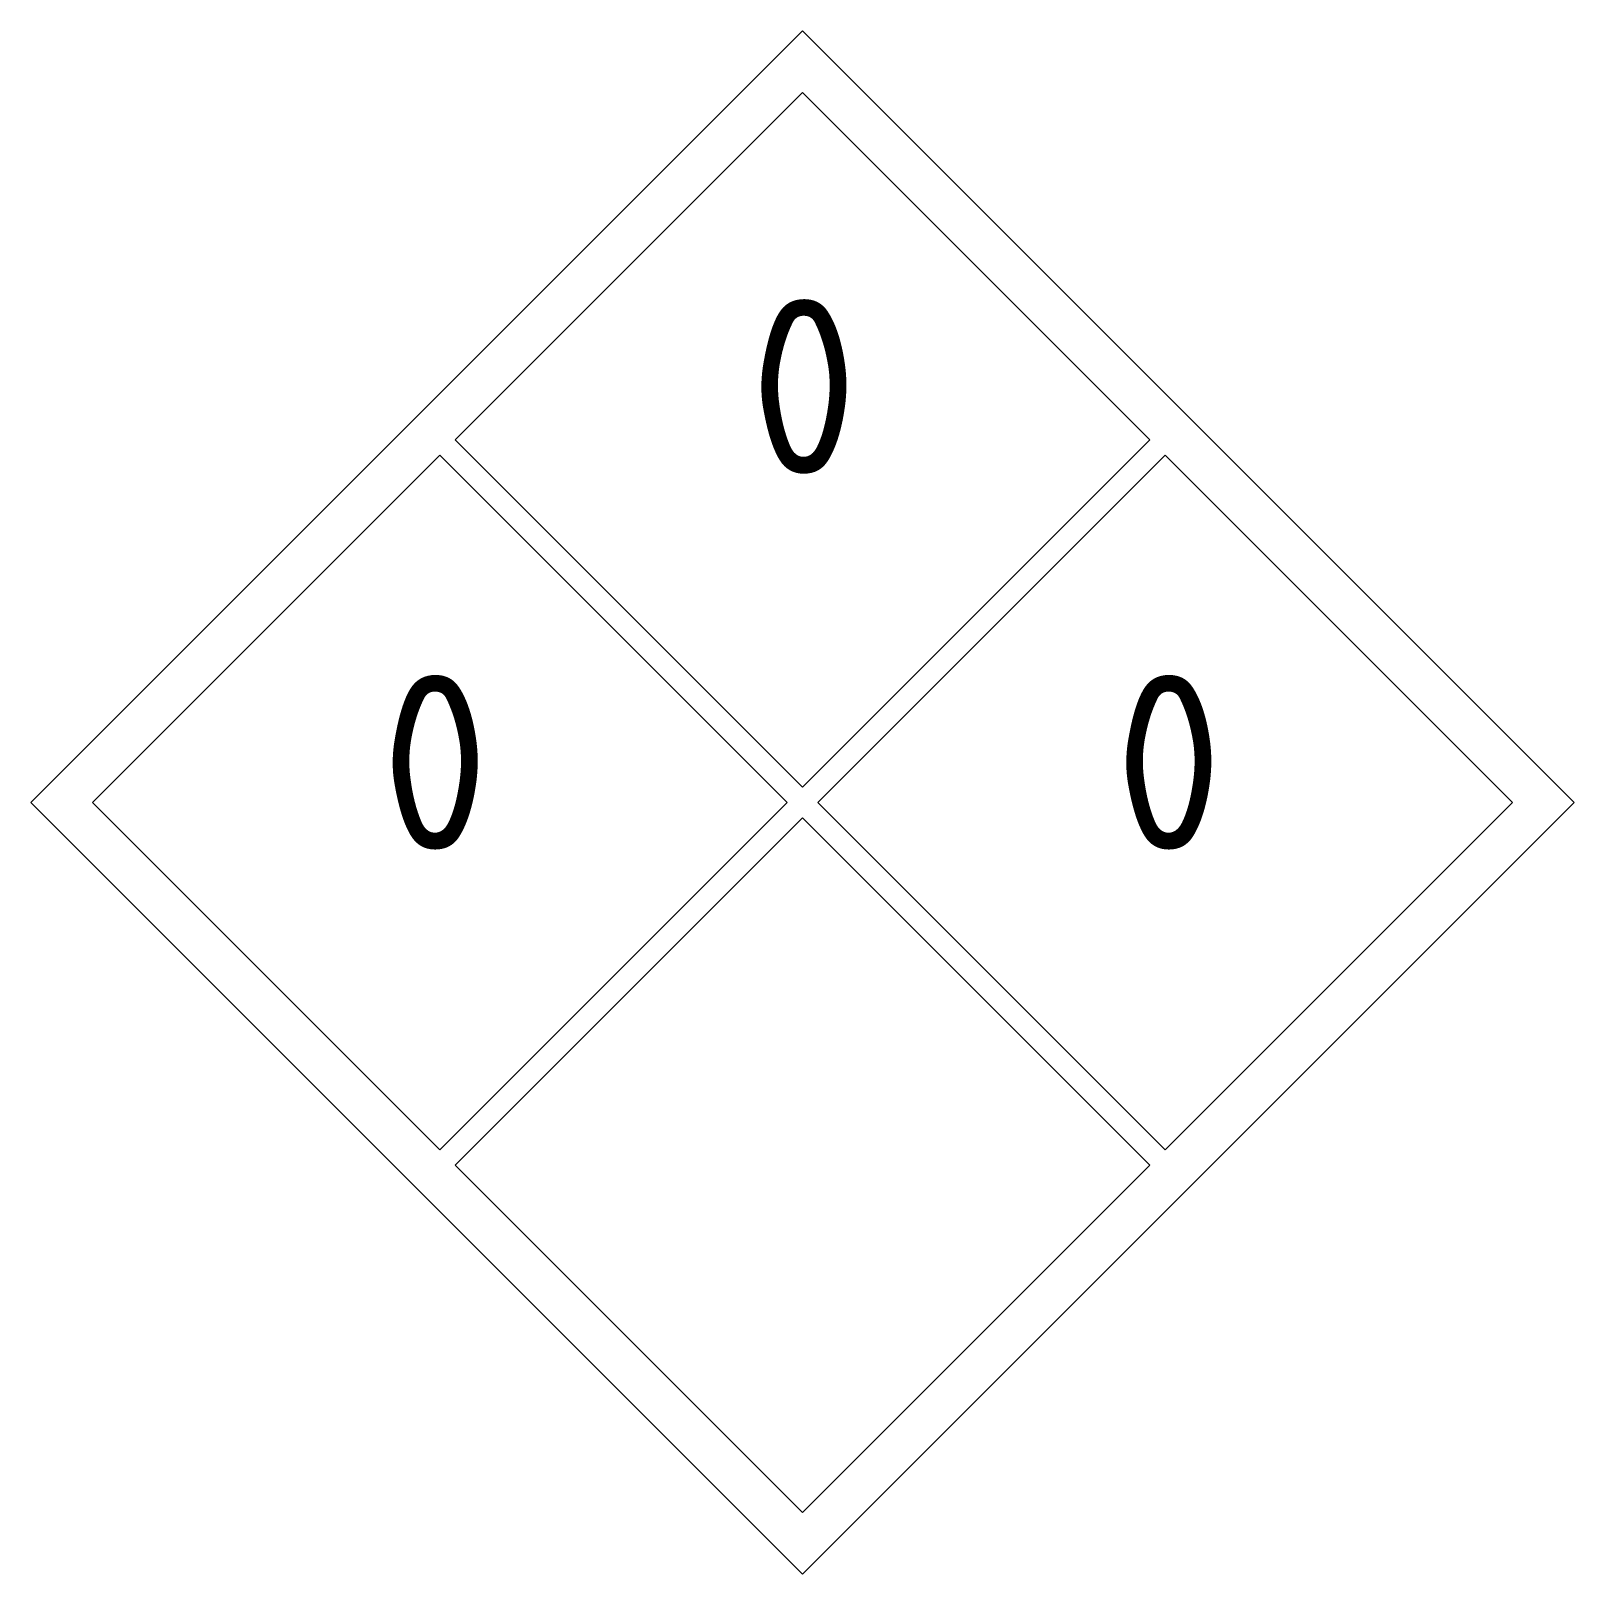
# Model space of a CAD drawing. Extents: x 846.1 to 863.8, y 193.1 to 210.8.
import ezdxf
from ezdxf.enums import TextEntityAlignment as Align

# ---------------------------------------------------------------- set-up
doc = ezdxf.new("R2010")
doc.units = 0
doc.header["$LTSCALE"] = 0.01
doc.layers.add('VEILIG', color=7, linetype='CONTINUOUS')
doc.styles.get("Standard").update_dxf_attribs({"font": 'ISO'})

msp = doc.modelspace()

# ---------------------------------------------------------------- linework, layer by layer
at = {"layer": 'VEILIG', "color": 0}
for p, q in [((854.984, 202.125), (851.007, 206.102)), ((858.962, 206.102), (854.984, 202.125)), ((854.807, 201.948), (850.83, 205.925)), ((859.138, 205.925), (855.161, 201.948)), ((854.807, 201.948), (850.83, 197.97)), ((859.138, 197.97), (855.161, 201.948)), ((854.984, 201.771), (851.007, 197.794)), ((858.962, 197.794), (854.984, 201.771))]:
    msp.add_line(p, q, dxfattribs=at)
msp.add_lwpolyline([(846.145, 201.948), (854.984, 210.787), (863.823, 201.948), (854.984, 193.109)], close=True, dxfattribs=at)
for points in [[(851.007, 206.102), (854.984, 210.08), (858.962, 206.102)], [(846.852, 201.948), (850.83, 205.925)], [(859.138, 205.925), (863.116, 201.948), (859.138, 197.97)], [(850.83, 197.97), (846.852, 201.948)], [(858.962, 197.794), (854.984, 193.816), (851.007, 197.794)]]:
    msp.add_lwpolyline(points, dxfattribs=at)

# ---------------------------------------------------------------- texts
for text, p in [('BRANDGEVAAR', (855, 205.714)), ('GEZONDHEID', (850.777, 201.409)), ('REACTIVITEIT', (859.18, 201.409))]:
    msp.add_attdef('0', text=text, height=2, dxfattribs=at).set_placement(p, align=Align.CENTER)

doc.saveas('drawing.dxf')
